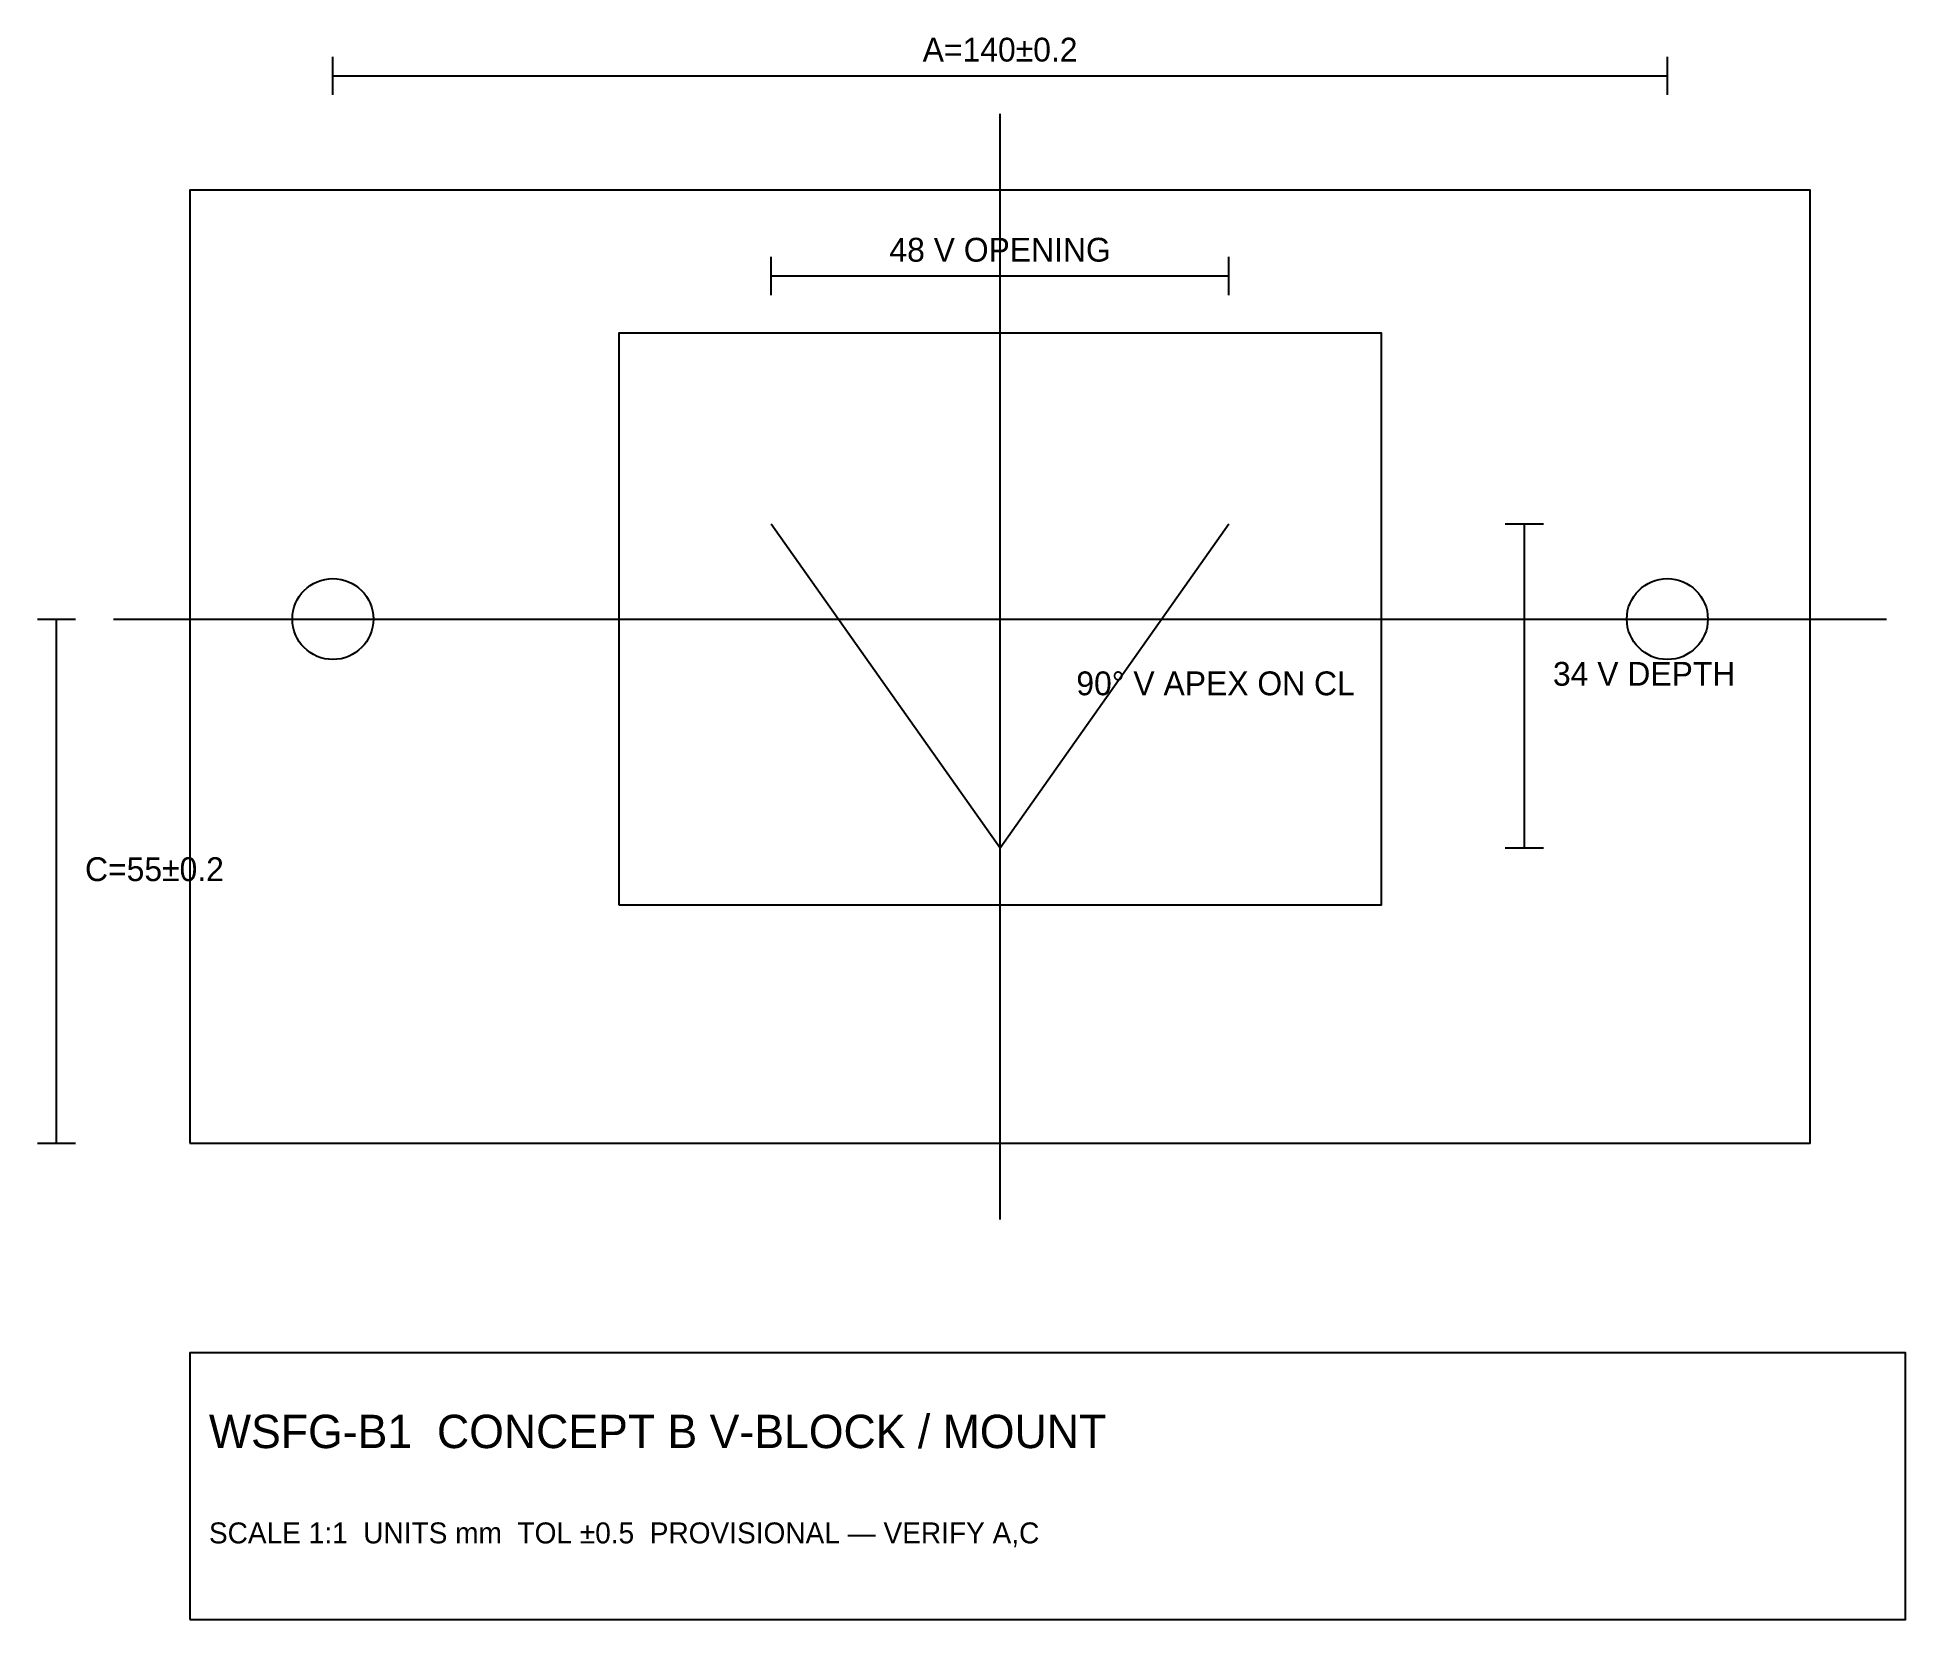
# Model space of a CAD drawing. Header units: millimetres. Extents: x -16 to 180, y -50 to 116.
import ezdxf
from ezdxf.enums import TextEntityAlignment as Align

# ---------------------------------------------------------------- set-up
doc = ezdxf.new("R2010")
doc.units = ezdxf.units.MM
for name, color, linetype in [('CENTER', 2, 'Continuous'), ('DIM', 3, 'Continuous'), ('HIDDEN', 4, 'Continuous'), ('OBJECT', 7, 'Continuous'), ('TEXT', 5, 'Continuous'), ('TITLE', 7, 'Continuous')]:
    doc.layers.add(name, color=color, linetype=linetype)

msp = doc.modelspace()

# ---------------------------------------------------------------- linework, layer by layer
at = {"layer": 'CENTER'}
for p, q in [((85, -8), (85, 108)), ((-8, 55), (178, 55))]:
    msp.add_line(p, q, dxfattribs=at)
at = {"layer": 'DIM'}
for p, q in [((15, 110), (15, 114)), ((155, 110), (155, 114)), ((15, 112), (155, 112)), ((61, 89), (61, 93)), ((109, 89), (109, 93)), ((61, 91), (109, 91)), ((138, 65), (142, 65)), ((140, 31), (140, 65)), ((-16, 55), (-12, 55)), ((-14, 0), (-14, 55)), ((138, 31), (142, 31)), ((-16, 0), (-12, 0))]:
    msp.add_line(p, q, dxfattribs=at)
at = {"layer": 'HIDDEN'}
msp.add_lwpolyline([(45, 25), (125, 25), (125, 85), (45, 85), (45, 25)], dxfattribs=at)
at = {"layer": 'OBJECT'}
for points in [[(0, 0), (170, 0), (170, 100), (0, 100), (0, 0)], [(61, 65), (85, 31), (109, 65)]]:
    msp.add_lwpolyline(points, dxfattribs=at)
for centre in [(15, 55), (155, 55)]:
    msp.add_circle(centre, 4.25, dxfattribs=at)
at = {"layer": 'TITLE'}
msp.add_lwpolyline([(0, -50), (180, -50), (180, -22), (0, -22), (0, -50)], dxfattribs=at)

# ---------------------------------------------------------------- texts
at = {"layer": 'TEXT'}
for s, p in [('A=140±0.2', (85, 113.5)), ('48 V OPENING', (85, 92.5))]:
    msp.add_text(s, height=2.5, dxfattribs=at).set_placement(p, align=Align.CENTER)
for s, height, p in [('90° V APEX ON CL', 2.5, (93, 47)), ('34 V DEPTH', 2.5, (143, 48)), ('C=55±0.2', 2.5, (-11, 27.5)), ('WSFG-B1  CONCEPT B V-BLOCK / MOUNT', 3.5, (2, -32)), ('SCALE 1:1  UNITS mm  TOL ±0.5  PROVISIONAL — VERIFY A,C', 2.2, (2, -42))]:
    msp.add_text(s, height=height, dxfattribs=at).set_placement(p)

doc.saveas('drawing.dxf')
